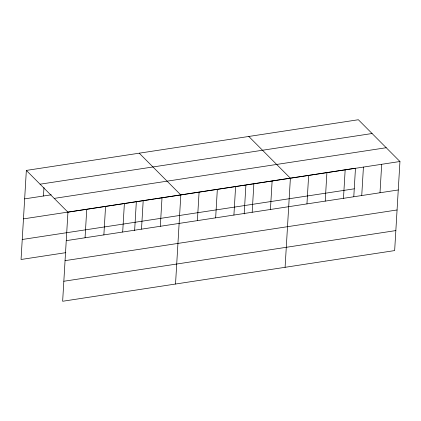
<?xml version="1.0" encoding="UTF-8"?>
<svg xmlns="http://www.w3.org/2000/svg" width="421" height="421" viewBox="0 0 421 421"><rect width="100%" height="100%" fill="white"/><g stroke="black" fill="none" stroke-linecap="round" stroke-linejoin="round"><path stroke-width="0.63" d="M26.344 170.416L67.934 212.184L62.645 301.262L394.656 250.584L399.95 161.506L358.355 119.738L26.344 170.416L21.05 259.494L65.813 252.663M43.468 196.002L43.963 187.592M85.058 237.77L86.747 209.311M103.871 234.902L105.566 206.437M122.685 232.029L124.379 203.569M134.625 230.65L136.346 201.648M141.503 229.156L143.193 200.696M160.317 226.287L162.006 197.823M175.525 284.033L180.82 194.949L139.23 153.181M197.391 220.625L199.08 192.165M215.652 217.841L217.341 189.376M233.913 215.052L235.602 186.592M244.191 213.926L245.911 184.924L355.477 168.205L353.793 196.56M252.174 212.263L253.863 183.803M270.435 209.479L272.124 181.014M285.091 267.309L290.385 178.23L248.79 136.462M306.956 203.901L308.646 175.441M325.217 201.117L326.906 172.652M343.478 198.328L345.167 169.868M361.739 195.544L363.428 167.079M380 192.755L381.689 164.29M40.069 184.198L372.085 133.52M24.65 198.875L51.251 194.818M54.209 198.396L386.225 147.724M23.465 218.878L153.981 198.959M154.607 198.865L209.39 190.502M210.021 190.403L245.285 185.024M67.934 212.184L399.95 161.506M22.239 239.491L354.256 188.813M66.244 240.644L398.261 189.966M65.055 260.646L397.071 209.974M63.829 281.26L395.845 230.582"/></g></svg>
